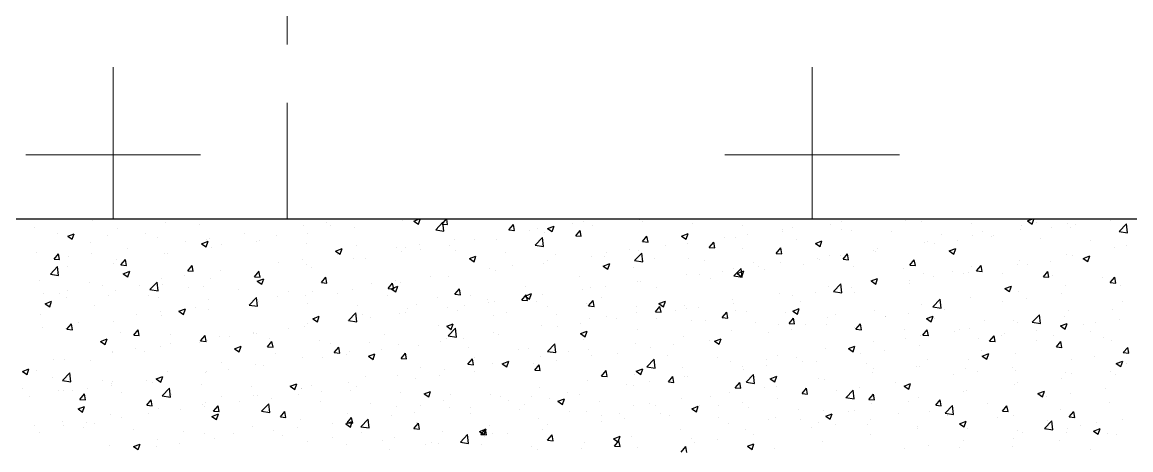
# Model space of a CAD drawing. Header units: millimetres. Extents: x 331487 to 517269, y 198509 to 399936.
# Drawn here: x 395906 to 397096, y 367902 to 368360 of the extents above; entities that cross this region are included whole.
import ezdxf

# ---------------------------------------------------------------- set-up
doc = ezdxf.new("R2010")
doc.units = ezdxf.units.MM
doc.header["$MEASUREMENT"] = 0
doc.linetypes.add('DASHED2', pattern=[0.375, 0.25, -0.125])
doc.layers.add('BEAM', color=1, linetype='Continuous', lineweight=5)
doc.layers.add('COLUMN', color=6, linetype='Continuous')

msp = doc.modelspace()

# ---------------------------------------------------------------- linework, layer by layer
at = {"layer": 'BEAM', "linetype": 'DASHED2', "ltscale": 500}
msp.add_line((396190.1, 368149), (396190.1, 370131.5), dxfattribs=at)
at = {"layer": 'BEAM', "color": 253, "linetype": 'Continuous', "ltscale": 750}
for p, q in [((396003.6, 368149), (396003.6, 368312)), ((396753.6, 368149), (396753.6, 368312)), ((395909.8, 368218.2), (396097.3, 368218.2)), ((396659.8, 368218.2), (396847.3, 368218.2))]:
    msp.add_line(p, q, dxfattribs=at)
at = {"layer": 'COLUMN'}
msp.add_line((399165.1, 368149), (395890.1, 368149), dxfattribs=at)
at = {"layer": 'COLUMN', "color": 2, "linetype": 'Continuous'}
for p, q in [((395981.7, 368148.2), (395981.7, 368148.2)), ((396059.3, 368145.9), (396059.3, 368145.9)), ((396096, 368143.8), (396096, 368143.8)), ((396232.6, 368145.3), (396232.6, 368145.3)), ((396314.4, 368147.4), (396314.4, 368147.4)), ((396326.1, 368147), (396331.3, 368149)), ((396326.1, 368147), (396331.1, 368143.7)), ((396331.1, 368143.7), (396332.9, 368149)), ((396349.6, 368137.8), (396357.4, 368145.9)), ((396356.4, 368143.8), (396360.8, 368149)), ((396356.4, 368143.8), (396362.4, 368143.3)), ((396358.5, 368136.4), (396357.4, 368145.9)), ((396362.4, 368143.3), (396361.4, 368149)), ((396428.2, 368137.5), (396433, 368143.3)), ((396434.1, 368137), (396433, 368143.3)), ((396496.3, 368144), (396496.3, 368144)), ((396508.1, 368146.9), (396508.1, 368146.9)), ((396518.7, 368148.9), (396518.7, 368148.9)), ((396568.8, 368148.5), (396568.8, 368148.5)), ((396572.1, 368146.6), (396572.1, 368146.6)), ((396625.4, 368144.4), (396625.4, 368144.4)), ((396773.3, 368143.7), (396773.3, 368143.7)), ((396785.2, 368146.1), (396785.2, 368146.1)), ((396817.9, 368148.8), (396817.9, 368148.8)), ((396853.9, 368147.3), (396853.9, 368147.3)), ((396871.3, 368146.5), (396871.3, 368146.5)), ((396924.7, 368144.3), (396924.7, 368144.3)), ((396985, 368147.3), (396989.6, 368149)), ((396985, 368147.3), (396989.9, 368143.9)), ((396989.9, 368143.9), (396991.7, 368149)), ((396994.5, 368145.4), (396994.5, 368145.4)), ((397027.7, 368144.8), (397027.7, 368144.8)), ((397074, 368148.1), (397074, 368148.1)), ((397083.4, 368135.9), (397091.2, 368144)), ((397092.3, 368134.5), (397091.2, 368144)), ((395918.6, 368139.9), (395918.6, 368139.9)), ((395943.9, 368134), (395943.9, 368134)), ((395954.6, 368130.8), (395961.6, 368133.5)), ((395956.1, 368131.3), (395956.1, 368131.3)), ((395959.6, 368127.5), (395961.6, 368133.5)), ((395997.3, 368131.8), (395997.3, 368131.8)), ((396008, 368138.8), (396008, 368138.8)), ((396037.7, 368133.8), (396037.7, 368133.8)), ((396144.4, 368133.7), (396144.4, 368133.7)), ((396178.3, 368131.9), (396178.3, 368131.9)), ((396207.5, 368142), (396207.5, 368142)), ((396211.9, 368133.5), (396211.9, 368133.5)), ((396236.6, 368141.9), (396236.6, 368141.9)), ((396262.4, 368139.9), (396262.4, 368139.9)), ((396349.6, 368137.8), (396358.5, 368136.4)), ((396428.2, 368137.5), (396434.1, 368137)), ((396433.3, 368135.7), (396433.3, 368135.7)), ((396449.8, 368136.9), (396449.8, 368136.9)), ((396458.4, 368139), (396458.4, 368139)), ((396466.9, 368135.1), (396466.9, 368135.1)), ((396469.8, 368139), (396476.8, 368141.7)), ((396469.8, 368139), (396474.8, 368135.7)), ((396474.8, 368135.7), (396476.8, 368141.7)), ((396499.9, 368131.3), (396504.7, 368137)), ((396499.9, 368131.3), (396505.9, 368130.7)), ((396505.9, 368130.7), (396504.7, 368137)), ((396518.3, 368142.1), (396518.3, 368142.1)), ((396613.5, 368131), (396620.5, 368133.7)), ((396618.5, 368127.7), (396620.5, 368133.7)), ((396678.8, 368142.1), (396678.8, 368142.1)), ((396684.2, 368132.8), (396684.2, 368132.8)), ((396721.4, 368136.2), (396721.4, 368136.2)), ((396722.1, 368137.8), (396722.1, 368137.8)), ((396732.2, 368139.9), (396732.2, 368139.9)), ((396785.6, 368137.6), (396785.6, 368137.6)), ((396795.6, 368137.3), (396795.6, 368137.3)), ((396839, 368135.4), (396839, 368135.4)), ((396892.4, 368133.1), (396892.4, 368133.1)), ((396925.9, 368131.3), (396925.9, 368131.3)), ((396936.2, 368135.4), (396936.2, 368135.4)), ((396947.9, 368131.5), (396947.9, 368131.5)), ((396977.2, 368138.4), (396977.2, 368138.4)), ((396978, 368142), (396978, 368142)), ((397011, 368139.8), (397011, 368139.8)), ((397031.4, 368139.8), (397031.4, 368139.8)), ((397036.1, 368143.1), (397036.1, 368143.1)), ((397083.4, 368135.9), (397092.3, 368134.5)), ((397084.8, 368137.5), (397084.8, 368137.5)), ((395954.6, 368130.8), (395959.6, 368127.5)), ((395979.4, 368123.8), (395979.4, 368123.8)), ((396050.6, 368129.5), (396050.6, 368129.5)), ((396081.5, 368125.4), (396081.5, 368125.4)), ((396098.4, 368122.8), (396105.4, 368125.5)), ((396098.4, 368122.8), (396103.3, 368119.4)), ((396103.3, 368119.4), (396105.4, 368125.5)), ((396104, 368127.3), (396104, 368127.3)), ((396106.5, 368128.7), (396106.5, 368128.7)), ((396120, 368121.9), (396120, 368121.9)), ((396157.4, 368125), (396157.4, 368125)), ((396160.6, 368126.5), (396160.6, 368126.5)), ((396210.8, 368122.8), (396210.8, 368122.8)), ((396264.2, 368120.5), (396264.2, 368120.5)), ((396332.3, 368122.4), (396332.3, 368122.4)), ((396364.5, 368121.2), (396364.5, 368121.2)), ((396370.2, 368127.4), (396370.2, 368127.4)), ((396391.5, 368126.9), (396391.5, 368126.9)), ((396415, 368127.6), (396415, 368127.6)), ((396456.3, 368121.3), (396464.1, 368129.4)), ((396456.3, 368121.3), (396465.2, 368119.9)), ((396465.2, 368119.9), (396464.1, 368129.4)), ((396571.6, 368125), (396576.4, 368130.7)), ((396571.6, 368125), (396577.6, 368124.5)), ((396577.6, 368124.5), (396576.4, 368130.7)), ((396596, 368121.2), (396596, 368121.2)), ((396613.5, 368131), (396618.5, 368127.7)), ((396619.5, 368122.7), (396619.5, 368122.7)), ((396643.3, 368118.7), (396648.2, 368124.5)), ((396649.3, 368118.2), (396648.2, 368124.5)), ((396659.2, 368129.5), (396659.2, 368129.5)), ((396670.9, 368129.8), (396670.9, 368129.8)), ((396737.2, 368127.3), (396737.2, 368127.3)), ((396757.2, 368123), (396764.2, 368125.7)), ((396757.2, 368123), (396762.2, 368119.7)), ((396762.2, 368119.7), (396764.2, 368125.7)), ((396873.9, 368123.8), (396873.9, 368123.8)), ((396877.8, 368125.4), (396877.8, 368125.4)), ((396885, 368123.2), (396885, 368123.2)), ((396910, 368126.5), (396910, 368126.5)), ((396945.7, 368130.8), (396945.7, 368130.8)), ((396999.1, 368128.6), (396999.1, 368128.6)), ((397052.5, 368126.3), (397052.5, 368126.3)), ((397091, 368120.4), (397091, 368120.4)), ((395921.1, 368113.8), (395921.1, 368113.8)), ((395940, 368106.3), (395944.8, 368112)), ((395945.9, 368105.7), (395944.8, 368112)), ((395955.4, 368108.8), (395955.4, 368108.8)), ((395980.4, 368112.1), (395980.4, 368112.1)), ((396018.3, 368117.1), (396018.3, 368117.1)), ((396058.1, 368112.6), (396058.1, 368112.6)), ((396061.7, 368111.8), (396061.7, 368111.8)), ((396108.6, 368119), (396108.6, 368119)), ((396242.1, 368114.8), (396249.1, 368117.5)), ((396242.1, 368114.8), (396247, 368111.4)), ((396244.1, 368110.8), (396244.1, 368110.8)), ((396247, 368111.4), (396249.1, 368117.5)), ((396307.3, 368119.1), (396307.3, 368119.1)), ((396313.1, 368114.1), (396313.1, 368114.1)), ((396317.6, 368118.3), (396317.6, 368118.3)), ((396333.1, 368116.9), (396333.1, 368116.9)), ((396370.9, 368116), (396370.9, 368116)), ((396385.8, 368106.8), (396392.8, 368109.5)), ((396390.8, 368103.4), (396392.8, 368109.5)), ((396424.3, 368113.7), (396424.3, 368113.7)), ((396477.7, 368111.5), (396477.7, 368111.5)), ((396517.1, 368108.8), (396517.1, 368108.8)), ((396531.1, 368109.2), (396531.1, 368109.2)), ((396533.1, 368112.9), (396533.1, 368112.9)), ((396558.1, 368116.2), (396558.1, 368116.2)), ((396563.1, 368104.7), (396570.9, 368112.8)), ((396567.6, 368115.2), (396567.6, 368115.2)), ((396572, 368103.3), (396570.9, 368112.8)), ((396643.3, 368118.7), (396649.3, 368118.2)), ((396678.9, 368117.3), (396678.9, 368117.3)), ((396715.1, 368112.4), (396719.9, 368118.2)), ((396715.1, 368112.4), (396721, 368111.9)), ((396721, 368111.9), (396719.9, 368118.2)), ((396772.1, 368110.4), (396772.1, 368110.4)), ((396784, 368109.9), (396784, 368109.9)), ((396786.8, 368106.2), (396791.6, 368111.9)), ((396792.8, 368105.6), (396791.6, 368111.9)), ((396819.5, 368115.4), (396819.5, 368115.4)), ((396821.8, 368114.9), (396821.8, 368114.9)), ((396823.4, 368117.4), (396823.4, 368117.4)), ((396900.9, 368115), (396907.9, 368117.7)), ((396900.9, 368115), (396905.9, 368111.7)), ((396905.9, 368111.7), (396907.9, 368117.7)), ((397026.5, 368111.5), (397026.5, 368111.5)), ((397032.7, 368110.4), (397032.7, 368110.4)), ((397044.7, 368107), (397051.7, 368109.7)), ((397047.6, 368108.7), (397047.6, 368108.7)), ((397049.6, 368103.6), (397051.7, 368109.7)), ((397078.5, 368119), (397078.5, 368119)), ((395936, 368090.1), (395943.8, 368098.2)), ((395940, 368106.3), (395945.9, 368105.7)), ((395944.9, 368088.7), (395943.8, 368098.2)), ((395954.8, 368098), (395954.8, 368098)), ((396003.4, 368101.8), (396003.4, 368101.8)), ((396006.8, 368105.5), (396006.8, 368105.5)), ((396011.7, 368100), (396016.5, 368105.7)), ((396011.7, 368100), (396017.7, 368099.5)), ((396017.7, 368099.5), (396016.5, 368105.7)), ((396083.4, 368093.7), (396088.2, 368099.4)), ((396089.4, 368093.2), (396088.2, 368099.4)), ((396181.2, 368102.5), (396181.2, 368102.5)), ((396206.3, 368105.8), (396206.3, 368105.8)), ((396210.7, 368100.2), (396210.7, 368100.2)), ((396216.5, 368096.9), (396216.5, 368096.9)), ((396261.2, 368106.6), (396261.2, 368106.6)), ((396274.8, 368106.9), (396274.8, 368106.9)), ((396385.8, 368106.8), (396390.8, 368103.4)), ((396407, 368096.3), (396407, 368096.3)), ((396432.1, 368099.6), (396432.1, 368099.6)), ((396465.7, 368101.8), (396465.7, 368101.8)), ((396469.9, 368104.6), (396469.9, 368104.6)), ((396529.5, 368098.8), (396536.5, 368101.5)), ((396529.5, 368098.8), (396534.5, 368095.4)), ((396534.5, 368095.4), (396536.5, 368101.5)), ((396562.3, 368097.3), (396562.3, 368097.3)), ((396563.1, 368104.7), (396572, 368103.3)), ((396584.5, 368107), (396584.5, 368107)), ((396620.6, 368107.3), (396620.6, 368107.3)), ((396637.8, 368104.7), (396637.8, 368104.7)), ((396669.6, 368096.5), (396669.6, 368096.5)), ((396669.8, 368088.2), (396677.6, 368096.3)), ((396678.7, 368086.8), (396677.6, 368096.3)), ((396691.2, 368102.5), (396691.2, 368102.5)), ((396695.8, 368098.3), (396695.8, 368098.3)), ((396720.2, 368102.9), (396720.2, 368102.9)), ((396744.6, 368100.2), (396744.6, 368100.2)), ((396758.9, 368106.6), (396758.9, 368106.6)), ((396761.2, 368105.3), (396761.2, 368105.3)), ((396786.8, 368106.2), (396792.8, 368105.6)), ((396798, 368098), (396798, 368098)), ((396851.4, 368095.7), (396851.4, 368095.7)), ((396858.5, 368099.9), (396863.3, 368105.6)), ((396858.5, 368099.9), (396864.5, 368099.4)), ((396864.5, 368099.4), (396863.3, 368105.6)), ((396924.7, 368098), (396924.7, 368098)), ((396930.2, 368093.6), (396935.1, 368099.4)), ((396936.2, 368093.1), (396935.1, 368099.4)), ((396974.3, 368100.4), (396974.3, 368100.4)), ((396976, 368105.1), (396976, 368105.1)), ((396984.7, 368100.4), (396984.7, 368100.4)), ((397009.8, 368103.7), (397009.8, 368103.7)), ((397044.7, 368107), (397049.6, 368103.6)), ((395936, 368090.1), (395944.9, 368088.7)), ((395945, 368091.8), (395945, 368091.8)), ((396014.3, 368090.6), (396021.3, 368093.2)), ((396014.3, 368090.6), (396019.3, 368087.2)), ((396019.3, 368087.2), (396021.3, 368093.2)), ((396055.2, 368085.9), (396055.2, 368085.9)), ((396080.2, 368089.2), (396080.2, 368089.2)), ((396083.4, 368093.7), (396089.4, 368093.2)), ((396107.4, 368085.7), (396107.4, 368085.7)), ((396118.1, 368094.2), (396118.1, 368094.2)), ((396155.1, 368087.4), (396160, 368093.2)), ((396155.1, 368087.4), (396161.1, 368086.9)), ((396158, 368082.5), (396165.1, 368085.2)), ((396158.2, 368086.9), (396158.2, 368086.9)), ((396159.3, 368093.2), (396159.3, 368093.2)), ((396161.1, 368086.9), (396159.9, 368093.2)), ((396163, 368079.2), (396165, 368085.2)), ((396226.9, 368081.2), (396231.7, 368086.9)), ((396232.8, 368080.6), (396231.7, 368086.9)), ((396343.9, 368088), (396343.9, 368088)), ((396363.3, 368087.9), (396363.3, 368087.9)), ((396413.8, 368094.3), (396413.8, 368094.3)), ((396504, 368087.3), (396504, 368087.3)), ((396618.3, 368089.4), (396618.3, 368089.4)), ((396632.9, 368090), (396632.9, 368090)), ((396644.6, 368085.3), (396644.6, 368085.3)), ((396657.9, 368093.3), (396657.9, 368093.3)), ((396669.8, 368088.2), (396678.7, 368086.8)), ((396673.2, 368090.8), (396680.2, 368093.5)), ((396673.2, 368090.8), (396678.2, 368087.4)), ((396678.2, 368087.4), (396680.2, 368093.5)), ((396702.9, 368095.3), (396702.9, 368095.3)), ((396816.9, 368082.8), (396823.9, 368085.4)), ((396821.9, 368079.4), (396823.9, 368085.4)), ((396822.2, 368084.1), (396822.2, 368084.1)), ((396858.7, 368083.8), (396858.7, 368083.8)), ((396872.7, 368090.5), (396872.7, 368090.5)), ((396883.7, 368087.1), (396883.7, 368087.1)), ((396904.8, 368093.4), (396904.8, 368093.4)), ((396916, 368090.4), (396916, 368090.4)), ((396921.6, 368092.1), (396921.6, 368092.1)), ((396930.2, 368093.6), (396936.2, 368093.1)), ((396958.1, 368091.2), (396958.1, 368091.2)), ((397002, 368087.3), (397006.8, 368093.1)), ((397002, 368087.3), (397007.9, 368086.8)), ((397007.9, 368086.8), (397006.8, 368093.1)), ((397011.5, 368088.9), (397011.5, 368088.9)), ((397064.9, 368086.7), (397064.9, 368086.7)), ((397073.7, 368081.1), (397078.5, 368086.8)), ((397077.2, 368085.7), (397077.2, 368085.7)), ((397079.7, 368080.5), (397078.5, 368086.8)), ((395924.4, 368082.9), (395924.4, 368082.9)), ((395954.1, 368072.6), (395954.1, 368072.6)), ((395977.8, 368080.7), (395977.8, 368080.7)), ((395992, 368077.6), (395992, 368077.6)), ((396005.6, 368072.2), (396005.6, 368072.2)), ((396031.2, 368078.4), (396031.2, 368078.4)), ((396042.7, 368073.5), (396050.5, 368081.6)), ((396042.7, 368073.5), (396051.6, 368072.1)), ((396051.6, 368072.1), (396050.5, 368081.6)), ((396056.9, 368079.3), (396056.9, 368079.3)), ((396084.6, 368076.2), (396084.6, 368076.2)), ((396099.9, 368076.9), (396099.9, 368076.9)), ((396137.9, 368073.9), (396137.9, 368073.9)), ((396158, 368082.5), (396163, 368079.2)), ((396226.9, 368081.2), (396232.8, 368080.6)), ((396260, 368073.3), (396260, 368073.3)), ((396281, 368079.7), (396281, 368079.7)), ((396298.6, 368074.9), (396303.4, 368080.6)), ((396298.6, 368074.9), (396304.6, 368074.4)), ((396301.8, 368074.5), (396308.8, 368077.2)), ((396301.8, 368074.5), (396306.7, 368071.2)), ((396304.6, 368074.4), (396303.4, 368080.6)), ((396306, 368083), (396306, 368083)), ((396306.7, 368071.2), (396308.8, 368077.2)), ((396311.9, 368080.8), (396311.9, 368080.8)), ((396370.3, 368068.6), (396375.1, 368074.3)), ((396376.3, 368068.1), (396375.1, 368074.3)), ((396445.6, 368077.3), (396445.6, 368077.3)), ((396506.8, 368073.4), (396506.8, 368073.4)), ((396515.8, 368075.5), (396515.8, 368075.5)), ((396531.8, 368076.7), (396531.8, 368076.7)), ((396566.4, 368081.9), (396566.4, 368081.9)), ((396569.7, 368081.7), (396569.7, 368081.7)), ((396586.2, 368075.3), (396586.2, 368075.3)), ((396770.9, 368077.1), (396770.9, 368077.1)), ((396776.5, 368071.6), (396784.3, 368079.7)), ((396785.4, 368070.2), (396784.3, 368079.7)), ((396795.5, 368075.5), (396795.5, 368075.5)), ((396816.9, 368082.8), (396821.9, 368079.4)), ((396857.7, 368080.4), (396857.7, 368080.4)), ((396960.6, 368074.8), (396967.6, 368077.4)), ((396960.6, 368074.8), (396965.6, 368071.4)), ((396965.6, 368071.4), (396967.6, 368077.4)), ((396974.8, 368071.8), (396974.8, 368071.8)), ((397025.3, 368078.2), (397025.3, 368078.2)), ((397073.7, 368081.1), (397079.7, 368080.5)), ((397084.5, 368077.5), (397084.5, 368077.5)), ((395929.1, 368069.3), (395929.1, 368069.3)), ((395930.3, 368058.3), (395937.3, 368061)), ((395935.3, 368054.9), (395937.3, 368061)), ((395945.5, 368069.5), (395945.5, 368069.5)), ((395953.6, 368064.7), (395953.6, 368064.7)), ((395998.9, 368067.3), (395998.9, 368067.3)), ((396041.5, 368066.8), (396041.5, 368066.8)), ((396052.3, 368065), (396052.3, 368065)), ((396105.6, 368062.7), (396105.6, 368062.7)), ((396149.4, 368057), (396157.2, 368065.1)), ((396154.9, 368063.1), (396154.9, 368063.1)), ((396158.3, 368055.6), (396157.2, 368065.1)), ((396158.1, 368059.9), (396158.1, 368059.9)), ((396159, 368060.5), (396159, 368060.5)), ((396180, 368066.4), (396180, 368066.4)), ((396191.3, 368071.7), (396191.3, 368071.7)), ((396209.5, 368066.9), (396209.5, 368066.9)), ((396217.8, 368071.4), (396217.8, 368071.4)), ((396244.7, 368069.4), (396244.7, 368069.4)), ((396298.1, 368067.2), (396298.1, 368067.2)), ((396351.5, 368064.9), (396351.5, 368064.9)), ((396370.3, 368068.6), (396376.3, 368068.1)), ((396387.3, 368067.2), (396387.3, 368067.2)), ((396404.8, 368062.6), (396404.8, 368062.6)), ((396405.8, 368060.1), (396405.8, 368060.1)), ((396412.6, 368061), (396412.6, 368061)), ((396442, 368062.3), (396446.9, 368068.1)), ((396442, 368062.3), (396448, 368061.8)), ((396443.6, 368065.1), (396443.6, 368065.1)), ((396445.5, 368066.5), (396452.5, 368069.2)), ((396445.5, 368066.5), (396450.4, 368063.2)), ((396448, 368061.8), (396446.9, 368068.1)), ((396450.4, 368063.2), (396452.5, 368069.2)), ((396458.2, 368060.4), (396458.2, 368060.4)), ((396464.5, 368068.5), (396464.5, 368068.5)), ((396513.8, 368056.1), (396518.6, 368061.8)), ((396519.7, 368055.5), (396518.6, 368061.8)), ((396527.9, 368065.3), (396527.9, 368065.3)), ((396589.2, 368058.5), (396596.2, 368061.2)), ((396594.2, 368055.2), (396596.2, 368061.2)), ((396668.4, 368063.2), (396668.4, 368063.2)), ((396718.9, 368069.6), (396718.9, 368069.6)), ((396732.6, 368067.2), (396732.6, 368067.2)), ((396741.1, 368060.3), (396741.1, 368060.3)), ((396757.6, 368070.5), (396757.6, 368070.5)), ((396776.5, 368071.6), (396785.4, 368070.2)), ((396799.4, 368070.4), (396799.4, 368070.4)), ((396883.2, 368055.1), (396891, 368063.2)), ((396892.1, 368053.7), (396891, 368063.2)), ((396923.5, 368064.7), (396923.5, 368064.7)), ((396958.4, 368060.9), (396958.4, 368060.9)), ((396983.5, 368064.2), (396983.5, 368064.2)), ((397021.3, 368069.2), (397021.3, 368069.2)), ((397086.9, 368060.7), (397086.9, 368060.7)), ((395930.3, 368058.3), (395935.3, 368054.9)), ((395983.2, 368056.8), (395983.2, 368056.8)), ((396053.9, 368049.8), (396053.9, 368049.8)), ((396074, 368050.3), (396081, 368053)), ((396074, 368050.3), (396079, 368046.9)), ((396079, 368046.9), (396081, 368053)), ((396091.8, 368054.8), (396091.8, 368054.8)), ((396106.2, 368052.4), (396106.2, 368052.4)), ((396149.4, 368057), (396158.3, 368055.6)), ((396212.4, 368058.2), (396212.4, 368058.2)), ((396256.2, 368040.4), (396263.9, 368048.5)), ((396265.1, 368039), (396263.9, 368048.5)), ((396265.8, 368056), (396265.8, 368056)), ((396317.6, 368048.5), (396317.6, 368048.5)), ((396319.2, 368053.7), (396319.2, 368053.7)), ((396329, 368057.2), (396329, 368057.2)), ((396362.1, 368054.6), (396362.1, 368054.6)), ((396372.5, 368051.5), (396372.5, 368051.5)), ((396380.7, 368056.8), (396380.7, 368056.8)), ((396425.9, 368049.2), (396425.9, 368049.2)), ((396469.6, 368055.3), (396469.6, 368055.3)), ((396511.6, 368058.1), (396511.6, 368058.1)), ((396513.8, 368056.1), (396519.7, 368055.5)), ((396565, 368055.9), (396565, 368055.9)), ((396565.1, 368048.6), (396565.1, 368048.6)), ((396585.5, 368049.8), (396590.3, 368055.5)), ((396585.5, 368049.8), (396591.5, 368049.3)), ((396589.2, 368058.5), (396594.2, 368055.2)), ((396591.5, 368049.2), (396590.3, 368055.5)), ((396606.6, 368050.6), (396606.6, 368050.6)), ((396617.1, 368056.1), (396617.1, 368056.1)), ((396618.4, 368053.6), (396618.4, 368053.6)), ((396631.6, 368053.9), (396631.6, 368053.9)), ((396657.2, 368043.5), (396662, 368049.2)), ((396663.2, 368043), (396662, 368049.2)), ((396669.5, 368058.9), (396669.5, 368058.9)), ((396671.8, 368051.4), (396671.8, 368051.4)), ((396682.8, 368050.3), (396682.8, 368050.3)), ((396725.1, 368049.1), (396725.1, 368049.1)), ((396732.9, 368050.5), (396739.9, 368053.2)), ((396732.9, 368050.5), (396737.9, 368047.2)), ((396737.9, 368047.2), (396739.9, 368053.2)), ((396821, 368050.8), (396821, 368050.8)), ((396871.5, 368057.2), (396871.5, 368057.2)), ((396883.2, 368055.1), (396892.1, 368053.7)), ((396895.3, 368052.6), (396895.3, 368052.6)), ((397028.5, 368050.7), (397028.5, 368050.7)), ((397076, 368052.4), (397076, 368052.4)), ((395924.9, 368046.8), (395924.9, 368046.8)), ((395953.8, 368031), (395958.6, 368036.8)), ((395959.8, 368030.5), (395958.6, 368036.8)), ((395965.7, 368038.2), (395965.7, 368038.2)), ((396004.3, 368039), (396004.3, 368039)), ((396028.9, 368046.5), (396028.9, 368046.5)), ((396055.7, 368046), (396055.7, 368046)), ((396212.4, 368037.2), (396212.4, 368037.2)), ((396217.7, 368042.3), (396224.7, 368045)), ((396217.7, 368042.3), (396222.7, 368038.9)), ((396222.7, 368038.9), (396224.7, 368045)), ((396254.7, 368040.2), (396254.7, 368040.2)), ((396256.2, 368040.4), (396265.1, 368039)), ((396258.8, 368040), (396258.8, 368040)), ((396270.7, 368047.2), (396270.7, 368047.2)), ((396279.7, 368043.5), (396279.7, 368043.5)), ((396310.7, 368047.5), (396310.7, 368047.5)), ((396361.5, 368034.3), (396368.5, 368037)), ((396366.4, 368030.9), (396368.5, 368037)), ((396411.3, 368045.3), (396411.3, 368045.3)), ((396479.3, 368047), (396479.3, 368047)), ((396505.5, 368037.3), (396505.5, 368037.3)), ((396514.6, 368042.2), (396514.6, 368042.2)), ((396532.7, 368044.7), (396532.7, 368044.7)), ((396543.4, 368042.3), (396543.4, 368042.3)), ((396586.1, 368042.4), (396586.1, 368042.4)), ((396624.4, 368040.3), (396624.4, 368040.3)), ((396639.5, 368040.2), (396639.5, 368040.2)), ((396657.2, 368043.5), (396663.2, 368043)), ((396692.8, 368037.9), (396692.8, 368037.9)), ((396717.7, 368036.3), (396717.7, 368036.3)), ((396728.9, 368037.2), (396733.8, 368043)), ((396728.9, 368037.2), (396734.9, 368036.7)), ((396734.9, 368036.7), (396733.8, 368043)), ((396769.7, 368043.8), (396769.7, 368043.8)), ((396778.5, 368046.9), (396778.5, 368046.9)), ((396800.7, 368031), (396805.5, 368036.7)), ((396806.6, 368030.4), (396805.5, 368036.7)), ((396831.9, 368044.6), (396831.9, 368044.6)), ((396832.4, 368044.3), (396832.4, 368044.3)), ((396857.4, 368047.6), (396857.4, 368047.6)), ((396876.6, 368042.5), (396883.6, 368045.2)), ((396876.6, 368042.5), (396881.6, 368039.1)), ((396881.6, 368039.1), (396883.6, 368045.2)), ((396885.3, 368042.3), (396885.3, 368042.3)), ((396938.7, 368040.1), (396938.7, 368040.1)), ((396970.2, 368040.7), (396970.2, 368040.7)), ((396973.6, 368038.5), (396973.6, 368038.5)), ((396990, 368038.5), (396997.8, 368046.6)), ((396990, 368038.5), (396998.9, 368037.1)), ((396992.1, 368037.8), (396992.1, 368037.8)), ((396998.9, 368037.1), (396997.8, 368046.6)), ((397020.3, 368034.5), (397027.3, 368037.2)), ((397024.1, 368044.9), (397024.1, 368044.9)), ((397025.3, 368031.1), (397027.3, 368037.2)), ((397058.2, 368038.1), (397058.2, 368038.1)), ((397083.2, 368041.4), (397083.2, 368041.4)), ((395927.8, 368033.2), (395927.8, 368033.2)), ((395952.4, 368031.5), (395952.4, 368031.5)), ((395953.8, 368031), (395959.8, 368030.5)), ((395957.9, 368029.9), (395957.9, 368029.9)), ((396011.3, 368027.6), (396011.3, 368027.6)), ((396025.6, 368024.8), (396030.4, 368030.5)), ((396025.6, 368024.8), (396031.5, 368024.2)), ((396031.5, 368024.2), (396030.4, 368030.5)), ((396064.7, 368025.3), (396064.7, 368025.3)), ((396097.3, 368018.5), (396102.1, 368024.2)), ((396103.3, 368018), (396102.1, 368024.2)), ((396153.6, 368026.9), (396153.6, 368026.9)), ((396154.1, 368027.2), (396154.1, 368027.2)), ((396156.9, 368026.6), (396156.9, 368026.6)), ((396191.5, 368031.9), (396191.5, 368031.9)), ((396208.3, 368033.6), (396208.3, 368033.6)), ((396294.7, 368025.3), (396294.7, 368025.3)), ((396353, 368035.3), (396353, 368035.3)), ((396361.5, 368034.3), (396366.4, 368030.9)), ((396362.9, 368023.9), (396370.7, 368032)), ((396371.8, 368022.5), (396370.7, 368032)), ((396411.3, 368027.7), (396411.3, 368027.7)), ((396417.3, 368025.7), (396417.3, 368025.7)), ((396463.3, 368035.2), (396463.3, 368035.2)), ((396480.5, 368034), (396480.5, 368034)), ((396505.2, 368026.3), (396512.2, 368029)), ((396505.2, 368026.3), (396510.1, 368022.9)), ((396510.1, 368022.9), (396512.2, 368028.9)), ((396566.1, 368030.3), (396566.1, 368030.3)), ((396667.2, 368029.9), (396667.2, 368029.9)), ((396706.3, 368027.7), (396706.3, 368027.7)), ((396731.3, 368031), (396731.3, 368031)), ((396746.2, 368035.7), (396746.2, 368035.7)), ((396769.2, 368036), (396769.2, 368036)), ((396799.6, 368033.4), (396799.6, 368033.4)), ((396800.7, 368031), (396806.6, 368030.4)), ((396853, 368031.2), (396853, 368031.2)), ((396872.4, 368024.7), (396877.2, 368030.4)), ((396872.4, 368024.7), (396878.4, 368024.2)), ((396878.4, 368024.1), (396877.2, 368030.4)), ((396906.4, 368028.9), (396906.4, 368028.9)), ((396911.9, 368030.7), (396911.9, 368030.7)), ((396922.2, 368031.4), (396922.2, 368031.4)), ((396957.2, 368024.8), (396957.2, 368024.8)), ((396959.8, 368026.7), (396959.8, 368026.7)), ((396995, 368029.8), (396995, 368029.8)), ((397013.1, 368024.4), (397013.1, 368024.4)), ((397020.3, 368034.5), (397025.3, 368031.1)), ((397045.4, 368035.6), (397045.4, 368035.6)), ((397052.5, 368028.8), (397052.5, 368028.8)), ((395990, 368018), (395997, 368020.7)), ((395990, 368018), (395995, 368014.7)), ((395995, 368014.7), (395997, 368020.7)), ((396054.5, 368012.7), (396054.5, 368012.7)), ((396065.5, 368015.3), (396065.5, 368015.3)), ((396095.7, 368017.2), (396095.7, 368017.2)), ((396097.3, 368018.5), (396103.3, 368018)), ((396105, 368019.1), (396105, 368019.1)), ((396118, 368023.1), (396118, 368023.1)), ((396128.6, 368023.6), (396128.6, 368023.6)), ((396133.7, 368010), (396140.7, 368012.7)), ((396138.7, 368006.7), (396140.7, 368012.7)), ((396169, 368012.2), (396173.8, 368018)), ((396171.4, 368020.8), (396171.4, 368020.8)), ((396175, 368011.7), (396173.8, 368017.9)), ((396224.8, 368018.6), (396224.8, 368018.6)), ((396236.3, 368015.3), (396236.3, 368015.3)), ((396278.2, 368016.3), (396278.2, 368016.3)), ((396309.5, 368014.3), (396309.5, 368014.3)), ((396331.6, 368014.1), (396331.6, 368014.1)), ((396354.4, 368017.4), (396354.4, 368017.4)), ((396360.8, 368021.3), (396360.8, 368021.3)), ((396362.9, 368023.9), (396371.8, 368022.5)), ((396379.5, 368020.7), (396379.5, 368020.7)), ((396469.6, 368007.3), (396477.4, 368015.4)), ((396478.5, 368005.9), (396477.4, 368015.4)), ((396507.8, 368020.3), (396507.8, 368020.3)), ((396563.9, 368015.4), (396563.9, 368015.4)), ((396605.3, 368014.4), (396605.3, 368014.4)), ((396615.9, 368022.8), (396615.9, 368022.8)), ((396643.2, 368019.4), (396643.2, 368019.4)), ((396648.9, 368018.3), (396655.9, 368020.9)), ((396648.9, 368018.3), (396653.9, 368014.9)), ((396653.9, 368014.9), (396655.9, 368020.9)), ((396792.6, 368010.2), (396799.6, 368012.9)), ((396797.6, 368006.9), (396799.6, 368012.9)), ((396819.8, 368017.5), (396819.8, 368017.5)), ((396853.6, 368020.7), (396853.6, 368020.7)), ((396869, 368013.2), (396869, 368013.2)), ((396870.3, 368023.9), (396870.3, 368023.9)), ((396932.1, 368021.5), (396932.1, 368021.5)), ((396944.1, 368018.4), (396948.9, 368024.1)), ((396944.1, 368018.4), (396950.1, 368017.9)), ((396950.1, 368017.9), (396948.9, 368024.1)), ((396994.2, 368018.8), (396994.2, 368018.8)), ((397015.8, 368012.1), (397020.7, 368017.9)), ((397021.8, 368011.6), (397020.7, 368017.9)), ((397066.5, 368022.1), (397066.5, 368022.1)), ((397074.8, 368019.1), (397074.8, 368019.1)), ((396002.5, 368007.1), (396002.5, 368007.1)), ((396003.1, 368005.7), (396003.1, 368005.7)), ((396027.6, 368010.3), (396027.6, 368010.3)), ((396037.4, 368007.2), (396037.4, 368007.2)), ((396133.7, 368010), (396138.7, 368006.7)), ((396169, 368012.2), (396175, 368011.7)), ((396178, 368005.2), (396178, 368005.2)), ((396228.4, 368000.8), (396228.4, 368000.8)), ((396240.7, 368005.9), (396245.6, 368011.7)), ((396240.7, 368005.9), (396246.7, 368005.4)), ((396246.7, 368005.4), (396245.6, 368011.7)), ((396253.4, 368004.1), (396253.4, 368004.1)), ((396257.6, 368006.8), (396257.6, 368006.8)), ((396277.4, 368002), (396284.4, 368004.7)), ((396277.4, 368002), (396282.4, 367998.7)), ((396282.4, 367998.7), (396284.4, 368004.7)), ((396291.3, 368009.1), (396291.3, 368009.1)), ((396312.5, 367999.7), (396317.3, 368005.4)), ((396318.4, 367999.1), (396317.3, 368005.4)), ((396385, 368011.8), (396385, 368011.8)), ((396438.3, 368009.6), (396438.3, 368009.6)), ((396449.5, 368010.3), (396449.5, 368010.3)), ((396462.1, 368001.9), (396462.1, 368001.9)), ((396469.6, 368007.3), (396478.5, 368005.9)), ((396491.7, 368007.3), (396491.7, 368007.3)), ((396513.4, 368009), (396513.4, 368009)), ((396517.1, 368002.8), (396517.1, 368002.8)), ((396545.1, 368005), (396545.1, 368005)), ((396580.2, 368011.2), (396580.2, 368011.2)), ((396598.5, 368002.8), (396598.5, 368002.8)), ((396651.9, 368000.5), (396651.9, 368000.5)), ((396716.5, 368003), (396716.5, 368003)), ((396736.9, 368000.7), (396736.9, 368000.7)), ((396768.4, 368010.5), (396768.4, 368010.5)), ((396792.6, 368010.2), (396797.6, 368006.9)), ((396795.3, 368010.7), (396795.3, 368010.7)), ((396806.1, 368004.9), (396806.1, 368004.9)), ((396831.1, 368008.2), (396831.1, 368008.2)), ((396935.9, 368008.7), (396935.9, 368008.7)), ((396936.3, 368002.2), (396943.3, 368004.9)), ((396936.3, 368002.2), (396941.3, 367998.9)), ((396941.3, 367998.9), (396943.3, 368004.9)), ((396972.4, 368005.2), (396972.4, 368005.2)), ((397015.8, 368012.1), (397021.8, 368011.6)), ((397022.9, 368011.6), (397022.9, 368011.6)), ((397056.9, 368001.9), (397056.9, 368001.9)), ((397087.6, 368005.9), (397092.4, 368011.6)), ((397087.6, 368005.9), (397093.5, 368005.3)), ((397093.5, 368005.3), (397092.4, 368011.6)), ((397094.8, 368006.9), (397094.8, 368006.9)), ((395906, 367985.8), (395913, 367988.5)), ((395939.4, 367998.7), (395939.4, 367998.7)), ((395951.2, 367998.2), (395951.2, 367998.2)), ((395979.1, 367997.2), (395979.1, 367997.2)), ((396119.7, 367995.2), (396119.7, 367995.2)), ((396155.7, 367993.3), (396155.7, 367993.3)), ((396165.2, 367992.5), (396165.2, 367992.5)), ((396207, 368000.4), (396207, 368000.4)), ((396312.5, 367999.7), (396318.4, 367999.1)), ((396332.8, 367990.3), (396332.8, 367990.3)), ((396384.2, 367993.4), (396389, 367999.1)), ((396384.2, 367993.4), (396390.2, 367992.9)), ((396390.2, 367992.9), (396389, 367999.1)), ((396391.2, 368000.3), (396391.2, 368000.3)), ((396410.1, 367994.4), (396410.1, 367994.4)), ((396421.1, 367994), (396428.1, 367996.7)), ((396421.1, 367994), (396426.1, 367990.7)), ((396426.1, 367990.7), (396428.1, 367996.7)), ((396454.2, 367994.6), (396454.2, 367994.6)), ((396455.9, 367987.1), (396460.7, 367992.9)), ((396461.9, 367986.6), (396460.7, 367992.8)), ((396479.2, 367997.8), (396479.2, 367997.8)), ((396564.9, 367986), (396571.9, 367988.7)), ((396569.8, 367982.6), (396571.9, 367988.7)), ((396576.3, 367990.8), (396584.1, 367998.9)), ((396576.3, 367990.8), (396585.2, 367989.4)), ((396585.2, 367989.4), (396584.1, 367998.9)), ((396614.6, 367989.6), (396614.6, 367989.6)), ((396666, 367996.6), (396666, 367996.6)), ((396678.6, 367990.7), (396678.6, 367990.7)), ((396705, 367991.6), (396705, 367991.6)), ((396705.2, 367998.3), (396705.2, 367998.3)), ((396742.9, 367996.6), (396742.9, 367996.6)), ((396758.6, 367996), (396758.6, 367996)), ((396812, 367993.8), (396812, 367993.8)), ((396819.2, 367988.7), (396819.2, 367988.7)), ((396865.4, 367991.5), (396865.4, 367991.5)), ((396869.1, 367990.7), (396869.1, 367990.7)), ((396877.5, 367998.7), (396877.5, 367998.7)), ((396918.8, 367989.3), (396918.8, 367989.3)), ((396921, 367998.2), (396921, 367998.2)), ((396968.7, 367990.3), (396968.7, 367990.3)), ((397031.9, 367998.7), (397031.9, 367998.7)), ((397080, 367994.2), (397087, 367996.9)), ((397080, 367994.2), (397085, 367990.9)), ((397085, 367990.9), (397087, 367996.9)), ((397090.7, 367993.8), (397090.7, 367993.8)), ((395906, 367985.8), (395911, 367982.4)), ((395911, 367982.4), (395913, 367988.5)), ((395920.8, 367987.2), (395920.8, 367987.2)), ((395938.4, 367978.8), (395938.4, 367978.8)), ((395949.2, 367976.1), (395957, 367984.2)), ((395958.1, 367974.7), (395957, 367984.2)), ((396049.7, 367977.8), (396056.7, 367980.5)), ((396049.7, 367977.8), (396054.7, 367974.4)), ((396053.3, 367979.4), (396053.3, 367979.4)), ((396054.7, 367974.4), (396056.7, 367980.5)), ((396061.4, 367985.2), (396061.4, 367985.2)), ((396102.3, 367984.2), (396102.3, 367984.2)), ((396103.8, 367985.8), (396103.8, 367985.8)), ((396127.3, 367987.5), (396127.3, 367987.5)), ((396274.5, 367980.3), (396274.5, 367980.3)), ((396308.3, 367981), (396308.3, 367981)), ((396328.1, 367978), (396328.1, 367978)), ((396353.2, 367981.3), (396353.2, 367981.3)), ((396359.6, 367988), (396359.6, 367988)), ((396391, 367986.2), (396391, 367986.2)), ((396455.9, 367987.1), (396461.9, 367986.6)), ((396527.6, 367980.8), (396532.5, 367986.6)), ((396527.6, 367980.8), (396533.6, 367980.3)), ((396533.6, 367980.3), (396532.5, 367986.6)), ((396562.7, 367982.1), (396562.7, 367982.1)), ((396564.9, 367986), (396569.8, 367982.6)), ((396599.4, 367974.6), (396604.2, 367980.3)), ((396605.3, 367974), (396604.2, 367980.3)), ((396616.8, 367980), (396616.8, 367980)), ((396620.3, 367980.7), (396620.3, 367980.7)), ((396680, 367988.3), (396680, 367988.3)), ((396683, 367974.2), (396690.8, 367982.3)), ((396691.9, 367972.8), (396690.8, 367982.3)), ((396708.6, 367978), (396715.6, 367980.7)), ((396708.6, 367978), (396713.5, 367974.6)), ((396713.5, 367974.6), (396715.6, 367980.7)), ((396760.9, 367978.7), (396760.9, 367978.7)), ((396767.2, 367977.2), (396767.2, 367977.2)), ((396818.6, 367984.3), (396818.6, 367984.3)), ((396905.8, 367982.1), (396905.8, 367982.1)), ((396930.9, 367985.4), (396930.9, 367985.4)), ((396972.2, 367987), (396972.2, 367987)), ((397021.7, 367978.3), (397021.7, 367978.3)), ((397025.5, 367984.7), (397025.5, 367984.7)), ((397032.4, 367983.8), (397032.4, 367983.8)), ((397073.6, 367985.8), (397073.6, 367985.8)), ((397078.9, 367982.5), (397078.9, 367982.5)), ((395906.1, 367967.6), (395906.1, 367967.6)), ((395944.7, 367965.2), (395944.7, 367965.2)), ((395949.2, 367976.1), (395958.1, 367974.7)), ((395950, 367964.9), (395950, 367964.9)), ((395959.5, 367965.3), (395959.5, 367965.3)), ((395976.2, 367967.6), (395976.2, 367967.6)), ((395991.8, 367976.5), (395991.8, 367976.5)), ((396001.3, 367970.9), (396001.3, 367970.9)), ((396001.9, 367972.4), (396001.9, 367972.4)), ((396003.1, 367975.2), (396003.1, 367975.2)), ((396039.1, 367975.9), (396039.1, 367975.9)), ((396045.2, 367974.2), (396045.2, 367974.2)), ((396056, 367959.5), (396063.8, 367967.7)), ((396064.9, 367958.2), (396063.8, 367967.7)), ((396098.6, 367972), (396098.6, 367972)), ((396151.9, 367969.7), (396151.9, 367969.7)), ((396193.4, 367969.8), (396200.4, 367972.5)), ((396193.4, 367969.8), (396198.4, 367966.4)), ((396198.4, 367966.4), (396200.4, 367972.5)), ((396205.3, 367967.5), (396205.3, 367967.5)), ((396205.8, 367967.1), (396205.8, 367967.1)), ((396216.2, 367970.2), (396216.2, 367970.2)), ((396256.3, 367973.5), (396256.3, 367973.5)), ((396258.7, 367965.2), (396258.7, 367965.2)), ((396265, 367969.6), (396265, 367969.6)), ((396460.9, 367968.6), (396460.9, 367968.6)), ((396512.2, 367975.7), (396512.2, 367975.7)), ((396553.9, 367971.7), (396553.9, 367971.7)), ((396562, 367970.6), (396562, 367970.6)), ((396579, 367975), (396579, 367975)), ((396599.4, 367974.6), (396605.3, 367974)), ((396671.1, 367968.3), (396675.9, 367974)), ((396671.1, 367968.3), (396677.1, 367967.8)), ((396677.1, 367967.8), (396675.9, 367974)), ((396683.1, 367974.2), (396691.9, 367972.8)), ((396702.6, 367968.7), (396702.6, 367968.7)), ((396715.3, 367969.7), (396715.3, 367969.7)), ((396742.8, 367962), (396747.6, 367967.8)), ((396748.8, 367961.5), (396747.6, 367967.7)), ((396779.8, 367965.5), (396779.8, 367965.5)), ((396789.8, 367957.6), (396797.6, 367965.8)), ((396798.7, 367956.3), (396797.6, 367965.8)), ((396804.8, 367968.8), (396804.8, 367968.8)), ((396842.7, 367973.7), (396842.7, 367973.7)), ((396852.3, 367970), (396859.3, 367972.7)), ((396852.3, 367970), (396857.3, 367966.6)), ((396857.3, 367966.6), (396859.3, 367972.7)), ((396919.8, 367964.9), (396919.8, 367964.9)), ((396971.1, 367971.9), (396971.1, 367971.9)), ((396974.1, 367973.8), (396974.1, 367973.8)), ((397068.5, 367967.5), (397068.5, 367967.5)), ((395913.1, 367959.3), (395913.1, 367959.3)), ((395967.7, 367955.8), (395972.5, 367961.6)), ((395967.7, 367955.8), (395973.7, 367955.3)), ((395973.7, 367955.3), (395972.5, 367961.6)), ((396012.9, 367963.1), (396012.9, 367963.1)), ((396039.4, 367949.5), (396044.2, 367955.3)), ((396045.4, 367949), (396044.2, 367955.3)), ((396056, 367959.6), (396064.9, 367958.2)), ((396066.3, 367960.8), (396066.3, 367960.8)), ((396119.7, 367958.6), (396119.7, 367958.6)), ((396138.9, 367953), (396138.9, 367953)), ((396154.5, 367960), (396154.5, 367960)), ((396157.9, 367960.2), (396157.9, 367960.2)), ((396173, 367956.3), (396173, 367956.3)), ((396202.1, 367961.4), (396202.1, 367961.4)), ((396226.4, 367954), (396226.4, 367954)), ((396227.1, 367964.7), (396227.1, 367964.7)), ((396312.1, 367963), (396312.1, 367963)), ((396337.1, 367961.8), (396344.1, 367964.4)), ((396337.1, 367961.8), (396342.1, 367958.4)), ((396342.1, 367958.4), (396344.1, 367964.4)), ((396358.4, 367954.7), (396358.4, 367954.7)), ((396365.5, 367960.7), (396365.5, 367960.7)), ((396408.9, 367961.1), (396408.9, 367961.1)), ((396418.9, 367958.5), (396418.9, 367958.5)), ((396427.9, 367955.1), (396427.9, 367955.1)), ((396452.9, 367958.4), (396452.9, 367958.4)), ((396472.2, 367956.2), (396472.2, 367956.2)), ((396480.8, 367953.7), (396487.8, 367956.4)), ((396480.8, 367953.7), (396485.8, 367950.4)), ((396485.8, 367950.4), (396487.8, 367956.4)), ((396490.8, 367963.4), (396490.8, 367963.4)), ((396503.7, 367960.6), (396503.7, 367960.6)), ((396525.6, 367953.9), (396525.6, 367953.9)), ((396613.4, 367956.3), (396613.4, 367956.3)), ((396644.3, 367958.7), (396644.3, 367958.7)), ((396664.8, 367963.3), (396664.8, 367963.3)), ((396716.6, 367957.1), (396716.6, 367957.1)), ((396742.8, 367962), (396748.8, 367961.5)), ((396789.8, 367957.7), (396798.7, 367956.3)), ((396814.5, 367955.7), (396819.4, 367961.5)), ((396814.5, 367955.7), (396820.5, 367955.2)), ((396820.5, 367955.2), (396819.4, 367961.5)), ((396857.4, 367953.7), (396857.4, 367953.7)), ((396867.9, 367957.4), (396867.9, 367957.4)), ((396886.3, 367949.5), (396891.1, 367955.2)), ((396892.2, 367948.9), (396891.1, 367955.2)), ((396915.7, 367963.7), (396915.7, 367963.7)), ((396996, 367962), (397003, 367964.7)), ((396996, 367962), (397001, 367958.6)), ((397001, 367958.6), (397003, 367964.7)), ((397005.6, 367959.2), (397005.6, 367959.2)), ((397030.6, 367962.5), (397030.6, 367962.5)), ((395965.7, 367945.5), (395972.7, 367948.2)), ((395965.7, 367945.5), (395970.6, 367942.2)), ((395970.6, 367942.2), (395972.7, 367948.2)), ((396039.4, 367949.5), (396045.4, 367949)), ((396052, 367946.1), (396052, 367946.1)), ((396076, 367944.8), (396076, 367944.8)), ((396099.6, 367950.2), (396099.6, 367950.2)), ((396101, 367948.1), (396101, 367948.1)), ((396102.5, 367952.5), (396102.5, 367952.5)), ((396111.2, 367943.3), (396116, 367949)), ((396111.2, 367943.3), (396117.1, 367942.7)), ((396117.1, 367942.7), (396116, 367949)), ((396162.7, 367943), (396170.5, 367951.1)), ((396162.7, 367943), (396171.6, 367941.6)), ((396171.6, 367941.6), (396170.5, 367951.1)), ((396182.9, 367937), (396187.7, 367942.7)), ((396188.9, 367936.5), (396187.7, 367942.7)), ((396279.8, 367951.8), (396279.8, 367951.8)), ((396307.1, 367947.7), (396307.1, 367947.7)), ((396326.8, 367941.8), (396326.8, 367941.8)), ((396333.2, 367949.5), (396333.2, 367949.5)), ((396364.7, 367946.8), (396364.7, 367946.8)), ((396386.6, 367947.3), (396386.6, 367947.3)), ((396439.9, 367945), (396439.9, 367945)), ((396445.4, 367950.6), (396445.4, 367950.6)), ((396493.3, 367942.8), (396493.3, 367942.8)), ((396511, 367942.4), (396511, 367942.4)), ((396561.5, 367948.8), (396561.5, 367948.8)), ((396579, 367951.7), (396579, 367951.7)), ((396585.9, 367948.7), (396585.9, 367948.7)), ((396624.5, 367945.7), (396631.5, 367948.4)), ((396624.5, 367945.7), (396629.5, 367942.4)), ((396629.5, 367942.4), (396631.5, 367948.4)), ((396632.4, 367949.4), (396632.4, 367949.4)), ((396653.7, 367948.9), (396653.7, 367948.9)), ((396678.7, 367952.2), (396678.7, 367952.2)), ((396685.8, 367947.2), (396685.8, 367947.2)), ((396739.2, 367944.9), (396739.2, 367944.9)), ((396766, 367943.9), (396766, 367943.9)), ((396792.5, 367942.7), (396792.5, 367942.7)), ((396799.1, 367943.7), (396799.1, 367943.7)), ((396817.4, 367951), (396817.4, 367951)), ((396879.5, 367942.6), (396879.5, 367942.6)), ((396886.3, 367949.5), (396892.2, 367948.9)), ((396896.5, 367941.1), (396904.3, 367949.2)), ((396896.5, 367941.1), (396905.4, 367939.7)), ((396905.4, 367939.7), (396904.3, 367949.2)), ((396904.5, 367945.9), (396904.5, 367945.9)), ((396942.4, 367950.9), (396942.4, 367950.9)), ((396958, 367943.2), (396962.8, 367948.9)), ((396958, 367943.2), (396964, 367942.7)), ((396964, 367942.7), (396962.8, 367948.9)), ((397020.4, 367945), (397020.4, 367945)), ((397029.7, 367936.9), (397034.5, 367942.7)), ((397035.7, 367936.4), (397034.5, 367942.6)), ((397072.4, 367952.5), (397072.4, 367952.5)), ((395948.8, 367931.6), (395948.8, 367931.6)), ((395975, 367931.5), (395975, 367931.5)), ((395982.9, 367930.2), (395982.9, 367930.2)), ((396000.7, 367939.1), (396000.7, 367939.1)), ((396012.8, 367936.5), (396012.8, 367936.5)), ((396041.2, 367940.2), (396041.2, 367940.2)), ((396109.4, 367937.5), (396116.4, 367940.2)), ((396109.4, 367937.5), (396114.4, 367934.2)), ((396114.4, 367934.2), (396116.4, 367940.2)), ((396182.9, 367937), (396188.9, 367936.5)), ((396204.6, 367933.8), (396204.6, 367933.8)), ((396238.7, 367930.2), (396238.7, 367930.2)), ((396253.1, 367929.5), (396260.1, 367932.2)), ((396253.1, 367929.5), (396258.1, 367926.1)), ((396254.6, 367930.7), (396259.4, 367936.5)), ((396254.6, 367930.7), (396260.6, 367930.2)), ((396255.1, 367940.2), (396255.1, 367940.2)), ((396258.1, 367926.1), (396260.1, 367932.2)), ((396260.6, 367930.2), (396259.4, 367936.5)), ((396269.4, 367926.4), (396277.2, 367934.6)), ((396278.3, 367925.1), (396277.2, 367934.6)), ((396301.8, 367938.5), (396301.8, 367938.5)), ((396326.3, 367924.4), (396331.2, 367930.2)), ((396328.7, 367930.6), (396328.7, 367930.6)), ((396332.3, 367923.9), (396331.2, 367930.2)), ((396387, 367940.6), (396387, 367940.6)), ((396459.6, 367935.3), (396459.6, 367935.3)), ((396527.6, 367938.7), (396527.6, 367938.7)), ((396527.6, 367932.3), (396527.6, 367932.3)), ((396546.7, 367940.5), (396546.7, 367940.5)), ((396552.7, 367935.6), (396552.7, 367935.6)), ((396590.5, 367940.6), (396590.5, 367940.6)), ((396600.1, 367938.3), (396600.1, 367938.3)), ((396653.5, 367936), (396653.5, 367936)), ((396663.6, 367930), (396663.6, 367930)), ((396706.9, 367933.7), (396706.9, 367933.7)), ((396714.1, 367936.4), (396714.1, 367936.4)), ((396740.8, 367933.7), (396740.8, 367933.7)), ((396760.2, 367931.5), (396760.2, 367931.5)), ((396768.3, 367937.7), (396775.3, 367940.4)), ((396768.3, 367937.7), (396773.2, 367934.4)), ((396773.2, 367934.4), (396775.3, 367940.4)), ((396778.5, 367929.3), (396778.5, 367929.3)), ((396813.6, 367929.2), (396813.6, 367929.2)), ((396816.4, 367934.3), (396816.4, 367934.3)), ((396845.9, 367940.4), (396845.9, 367940.4)), ((396899.3, 367938.2), (396899.3, 367938.2)), ((396912, 367929.7), (396919, 367932.4)), ((396912, 367929.7), (396916.9, 367926.4)), ((396916.9, 367926.4), (396919, 367932.4)), ((396918.6, 367931.6), (396918.6, 367931.6)), ((396952.7, 367935.9), (396952.7, 367935.9)), ((396969.9, 367938.6), (396969.9, 367938.6)), ((397003.2, 367924.5), (397011, 367932.7)), ((397006.1, 367933.6), (397006.1, 367933.6)), ((397012.1, 367923.2), (397011, 367932.7)), ((397029.7, 367936.9), (397035.7, 367936.4)), ((397059.4, 367931.4), (397059.4, 367931.4)), ((397086.6, 367934.1), (397086.6, 367934.1)), ((395918.5, 367927.9), (395918.5, 367927.9)), ((395924.6, 367920.2), (395924.6, 367920.2)), ((395949.9, 367928.2), (395949.9, 367928.2)), ((395971.9, 367925.7), (395971.9, 367925.7)), ((396025.3, 367923.4), (396025.3, 367923.4)), ((396078.7, 367921.2), (396078.7, 367921.2)), ((396101.3, 367919.2), (396101.3, 367919.2)), ((396132.1, 367918.9), (396132.1, 367918.9)), ((396153.3, 367926.7), (396153.3, 367926.7)), ((396175.8, 367921.9), (396175.8, 367921.9)), ((396200.8, 367925.2), (396200.8, 367925.2)), ((396269.4, 367926.4), (396278.3, 367925.1)), ((396270.4, 367920.6), (396270.4, 367920.6)), ((396326.3, 367924.4), (396332.3, 367923.9)), ((396357.2, 367921.4), (396357.2, 367921.4)), ((396376.1, 367909.9), (396383.9, 367918)), ((396385, 367908.5), (396383.9, 367918)), ((396396.8, 367921.5), (396403.8, 367924.2)), ((396396.8, 367921.5), (396401.8, 367918.1)), ((396398.1, 367918.2), (396402.9, 367923.9)), ((396398.1, 367918.2), (396404, 367917.6)), ((396401.8, 367918.1), (396403.8, 367924.2)), ((396404, 367917.6), (396402.9, 367923.9)), ((396407.7, 367927.8), (396407.7, 367927.8)), ((396411, 367918.7), (396411, 367918.7)), ((396426.6, 367919), (396426.6, 367919)), ((396464.5, 367924), (396464.5, 367924)), ((396469.3, 367928.7), (396469.3, 367928.7)), ((396469.8, 367911.9), (396474.6, 367917.6)), ((396475.8, 367911.4), (396474.6, 367917.6)), ((396612.2, 367923), (396612.2, 367923)), ((396682.5, 367923.7), (396682.5, 367923.7)), ((396690.3, 367917.7), (396690.3, 367917.7)), ((396753.4, 367926), (396753.4, 367926)), ((396816.1, 367917.7), (396816.1, 367917.7)), ((396866.6, 367924.1), (396866.6, 367924.1)), ((396867, 367927), (396867, 367927)), ((396920.4, 367924.7), (396920.4, 367924.7)), ((396973.8, 367922.5), (396973.8, 367922.5)), ((396979.3, 367919.8), (396979.3, 367919.8)), ((397003.2, 367924.5), (397012.1, 367923.2)), ((397004.3, 367923.1), (397004.3, 367923.1)), ((397027.1, 367920.2), (397027.1, 367920.2)), ((397028.2, 367924.1), (397028.2, 367924.1)), ((397042.2, 367928.1), (397042.2, 367928.1)), ((397055.7, 367921.7), (397062.7, 367924.4)), ((397055.7, 367921.7), (397060.7, 367918.4)), ((397060.7, 367918.4), (397062.7, 367924.4)), ((397071.2, 367919.2), (397071.2, 367919.2)), ((397080.5, 367918), (397080.5, 367918)), ((395999.5, 367905.8), (395999.5, 367905.8)), ((396025.4, 367905.3), (396032.4, 367907.9)), ((396025.4, 367905.3), (396030.3, 367901.9)), ((396030.3, 367901.9), (396032.4, 367907.9)), ((396049.7, 367905.3), (396049.7, 367905.3)), ((396050.8, 367912.8), (396050.8, 367912.8)), ((396074.7, 367908.6), (396074.7, 367908.6)), ((396112.6, 367913.6), (396112.6, 367913.6)), ((396185.4, 367916.6), (396185.4, 367916.6)), ((396212.1, 367910.6), (396212.1, 367910.6)), ((396238.8, 367914.4), (396238.8, 367914.4)), ((396253.9, 367906.9), (396253.9, 367906.9)), ((396292.2, 367912.1), (396292.2, 367912.1)), ((396305.8, 367914.4), (396305.8, 367914.4)), ((396338.4, 367907.4), (396338.4, 367907.4)), ((396345.6, 367909.9), (396345.6, 367909.9)), ((396352.7, 367908.6), (396352.7, 367908.6)), ((396376.1, 367909.9), (396385, 367908.5)), ((396399, 367907.6), (396399, 367907.6)), ((396401.6, 367915.7), (396401.6, 367915.7)), ((396452.3, 367905.4), (396452.3, 367905.4)), ((396469.8, 367911.9), (396475.8, 367911.4)), ((396509.8, 367909.1), (396509.8, 367909.1)), ((396540.5, 367913.5), (396547.5, 367916.2)), ((396540.5, 367913.5), (396545.5, 367910.1)), ((396541.5, 367905.6), (396546.3, 367911.4)), ((396541.5, 367905.6), (396547.5, 367905.1)), ((396545.5, 367910.1), (396547.5, 367916.2)), ((396547.5, 367905.1), (396546.3, 367911.4)), ((396560.3, 367915.5), (396560.3, 367915.5)), ((396624.1, 367913.7), (396624.1, 367913.7)), ((396627.4, 367909.4), (396627.4, 367909.4)), ((396652.4, 367912.7), (396652.4, 367912.7)), ((396684.2, 367905.5), (396691.2, 367908.2)), ((396684.2, 367905.5), (396689.2, 367902.1)), ((396689.2, 367902.1), (396691.2, 367908.2)), ((396764.8, 367910.6), (396764.8, 367910.6)), ((396878.2, 367906.5), (396878.2, 367906.5)), ((396916.1, 367911.5), (396916.1, 367911.5)), ((396968.7, 367905.3), (396968.7, 367905.3)), ((396969.9, 367914.1), (396969.9, 367914.1)), ((397019.2, 367911.7), (397019.2, 367911.7)), ((396300.5, 367902.4), (396300.5, 367902.4)), ((396458.4, 367902), (396458.4, 367902)), ((396505.7, 367903.1), (396505.7, 367903.1)), ((396565.8, 367903.7), (396565.8, 367903.7)), ((396613.2, 367899.3), (396618.1, 367905.1)), ((396619.2, 367898.8), (396618.1, 367905.1)), ((396712.9, 367903.1), (396712.9, 367903.1)), ((396853.2, 367903.2), (396853.2, 367903.2)), ((396911.6, 367904.1), (396911.6, 367904.1)), ((397052.2, 367902.1), (397052.2, 367902.1))]:
    msp.add_line(p, q, dxfattribs=at)

doc.saveas('drawing.dxf')
